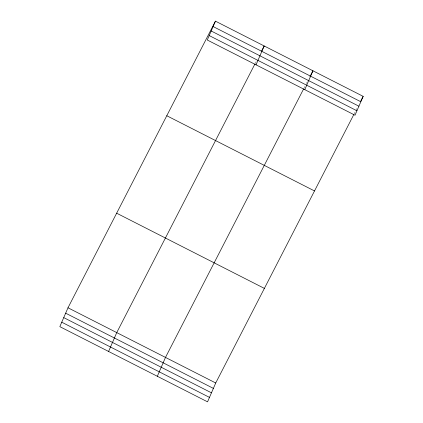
<?xml version="1.0" encoding="UTF-8"?>
<svg xmlns="http://www.w3.org/2000/svg" width="423" height="423" viewBox="0 0 423 423"><rect width="100%" height="100%" fill="white"/><g stroke="black" fill="none" stroke-linecap="round" stroke-linejoin="round"><path stroke-width="0.32" stroke-dasharray="2.12 1.59" d="M255.185 63.487L256.386 61.15M303.931 88.307L305.136 85.969M306.337 83.632L307.838 80.714M354.162 113.877L355.664 110.958M355.965 110.371L357.467 107.453"/><path stroke-width="0.63" d="M215.444 21.15L207.281 40.011L355.008 115.22L363.172 96.359L215.444 21.15L67.992 307.78L59.828 326.641L207.556 401.85L215.719 382.989L353.861 114.459M108.579 351.46L116.743 332.6L254.884 64.069M256.031 64.83L264.195 45.97L261.493 51.225M157.33 376.28L165.493 357.414L303.635 88.888M304.782 89.65L312.946 70.789L309.943 76.626M360.47 101.615L363.172 96.359M213.107 26.543L360.84 101.753M211.188 30.99L358.916 106.199M209.205 35.569L356.933 110.778M166.784 115.738L314.511 190.947M116.653 213.192L264.38 288.401M67.992 307.78L215.719 382.989M65.655 313.173L213.382 388.383M63.736 317.615L211.463 392.824M61.753 322.194L209.48 397.403"/></g></svg>
